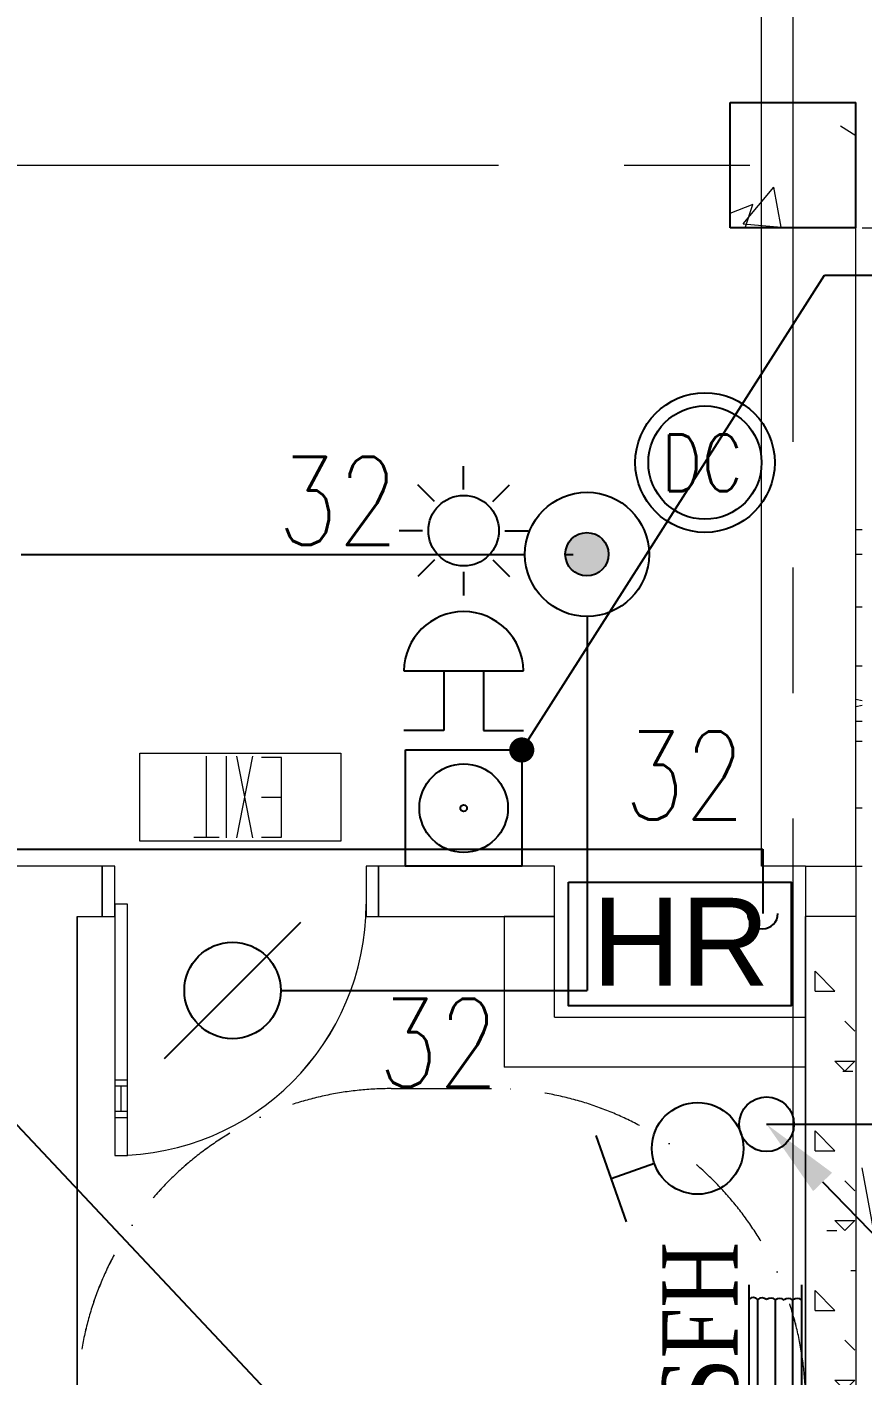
# Model space of a CAD drawing. Header units: millimetres. Extents: x -282761 to 137668, y -273845 to 94451.
# Drawn here: x 100756 to 104081, y -51239 to -45875 of the extents above; entities that cross this region are included whole.
import ezdxf
from ezdxf import colors
from ezdxf.entities.mleader import LeaderData, LeaderLine
from ezdxf.math import Vec2, Vec3

# ---------------------------------------------------------------- set-up
doc = ezdxf.new("R2010")
doc.units = ezdxf.units.MM
for name, pattern in [('BLK_2 - 1ST__2ND_STOREY_PLAN-archi clean_11 SEPT 2024$0$1599_DB_A_BLK2_HQ_R21-2ND STOREY 20230517--$0$IDA_Stair Clear', [675, 400, -137.5, 0, -137.5]), ('BLK_2 - 1ST__2ND_STOREY_PLAN-archi clean_11 SEPT 2024$0$IDA - Grid Line', [3500, 2000, -500, 500, -500]), ('BLK_2 - 1ST__2ND_STOREY_PLAN-archi clean_11 SEPT 2024$0$IDA - Hidden 065', [537.5, 375, -162.5]), ('BLK_2 - 1ST__2ND_STOREY_PLAN-archi clean_11 SEPT 2024$0$IDA_Stair Clear', [675, 400, -137.5, 0, -137.5])]:
    doc.linetypes.add(name, pattern=pattern)
for name, color, linetype in [('ANNOTATION', 7, 'Continuous'), ('M-_DRYRISER_E-', 6, 'Continuous'), ('M-_FIRE----_E-', 14, 'Continuous'), ('M-_FIREPIPE_E', 1, 'Continuous'), ('M-_FIRESPRK_T-', 7, 'Continuous'), ('M-_SPRK-EXP_E-N', 1, 'Continuous'), ('M-_SPRKPIEX_E-', 1, 'Continuous'), ('M-FIRE----_E-', 12, 'Continuous'), ('M-FIRE----_E- @ 1', 12, 'Continuous'), ('M-HOSEREEL_E-', 1, 'Continuous'), ('M_HR PIPE', 3, 'Continuous'), ('ROOMNAME', 7, 'Continuous'), ('ZONENAME', 152, 'Continuous')]:
    doc.layers.add(name, color=color, linetype=linetype)
for name, color, linetype, lineweight in [('BLK_2 - 1ST__2ND_STOREY_PLAN-archi clean_11 SEPT 2024$0$0-1', 8, 'Continuous', 5), ('BLK_2 - 1ST__2ND_STOREY_PLAN-archi clean_11 SEPT 2024$0$1599_DB_A_BLK2_HQ_R21-2ND STOREY 20230517--$0$A-_DETA----_E-1', 8, 'Continuous', 9), ('BLK_2 - 1ST__2ND_STOREY_PLAN-archi clean_11 SEPT 2024$0$1599_DB_A_BLK2_HQ_R21-2ND STOREY 20230517--$0$A-_DETA----_ED-1', 8, 'Continuous', 9), ('BLK_2 - 1ST__2ND_STOREY_PLAN-archi clean_11 SEPT 2024$0$1599_DB_A_BLK2_HQ_R21-2ND STOREY 20230517--$0$A-_DETA----_ED-3', 8, 'BLK_2 - 1ST__2ND_STOREY_PLAN-archi clean_11 SEPT 2024$0$1599_DB_A_BLK2_HQ_R21-2ND STOREY 20230517--$0$IDA_Stair Clear', 9), ('BLK_2 - 1ST__2ND_STOREY_PLAN-archi clean_11 SEPT 2024$0$1599_DB_A_BLK2_HQ_R21-2ND STOREY 20230517--$0$A-_DOOR----_E-1', 8, 'Continuous', 9), ('BLK_2 - 1ST__2ND_STOREY_PLAN-archi clean_11 SEPT 2024$0$1599_DB_A_BLK2_HQ_R21-2ND STOREY 20230517--$0$E-_LIGT----_E', 8, 'Continuous', 9), ('BLK_2 - 1ST__2ND_STOREY_PLAN-archi clean_11 SEPT 2024$0$1599_DB_A_BLK2_HQ_R21-2ND STOREY 20230517--$0$S-_COLN----_E', 8, 'Continuous', 9), ('BLK_2 - 1ST__2ND_STOREY_PLAN-archi clean_11 SEPT 2024$0$_CATCHMENT_DRAIN', 8, 'Continuous', 0), ('BLK_2 - 1ST__2ND_STOREY_PLAN-archi clean_11 SEPT 2024$0$A-_DETA----_E-2', 8, 'BLK_2 - 1ST__2ND_STOREY_PLAN-archi clean_11 SEPT 2024$0$IDA - Hidden 065', 9), ('BLK_2 - 1ST__2ND_STOREY_PLAN-archi clean_11 SEPT 2024$0$A-_DETA----_ED-2', 8, 'Continuous', 9), ('BLK_2 - 1ST__2ND_STOREY_PLAN-archi clean_11 SEPT 2024$0$A-_DETA----_ED-3', 8, 'BLK_2 - 1ST__2ND_STOREY_PLAN-archi clean_11 SEPT 2024$0$IDA - Hidden 065', 9), ('BLK_2 - 1ST__2ND_STOREY_PLAN-archi clean_11 SEPT 2024$0$A-_DETA----_ED-6', 8, 'BLK_2 - 1ST__2ND_STOREY_PLAN-archi clean_11 SEPT 2024$0$IDA_Stair Clear', 9), ('BLK_2 - 1ST__2ND_STOREY_PLAN-archi clean_11 SEPT 2024$0$A-_DOOR----_E', 8, 'Continuous', 9), ('BLK_2 - 1ST__2ND_STOREY_PLAN-archi clean_11 SEPT 2024$0$A-_DOOR----_E-1', 8, 'Continuous', 9), ('BLK_2 - 1ST__2ND_STOREY_PLAN-archi clean_11 SEPT 2024$0$A-_FLOR----_E', 8, 'Continuous', 9), ('BLK_2 - 1ST__2ND_STOREY_PLAN-archi clean_11 SEPT 2024$0$A-_FURT----_E', 8, 'Continuous', 9), ('BLK_2 - 1ST__2ND_STOREY_PLAN-archi clean_11 SEPT 2024$0$A-_WALL----_E', 8, 'Continuous', 9), ('BLK_2 - 1ST__2ND_STOREY_PLAN-archi clean_11 SEPT 2024$0$A-_WALL----_E-1', 8, 'Continuous', 18), ('BLK_2 - 1ST__2ND_STOREY_PLAN-archi clean_11 SEPT 2024$0$A-_WALLPRTN_E-1', 8, 'Continuous', 18), ('BLK_2 - 1ST__2ND_STOREY_PLAN-archi clean_11 SEPT 2024$0$E-_LIGT----_E', 8, 'Continuous', 9), ('BLK_2 - 1ST__2ND_STOREY_PLAN-archi clean_11 SEPT 2024$0$S-_ANOTGRID_E-1', 8, 'BLK_2 - 1ST__2ND_STOREY_PLAN-archi clean_11 SEPT 2024$0$IDA - Grid Line', 9), ('BLK_2 - 1ST__2ND_STOREY_PLAN-archi clean_11 SEPT 2024$0$S-_COLN----_E-1', 8, 'Continuous', 25), ('BLK_2 - 1ST__2ND_STOREY_PLAN-archi clean_11 SEPT 2024$0$S-_COLN----_E-2', 8, 'Continuous', 9), ('BLK_2 - 1ST__2ND_STOREY_PLAN-archi clean_11 SEPT 2024$0$S-_STRC----_E', 8, 'Continuous', 9)]:
    doc.layers.add(name, color=color, linetype=linetype, lineweight=lineweight)
doc.styles.add('Simplex', font='SIMPLEX.shx', dxfattribs={"width": 0.8, "height": 2.5})
doc.styles.get("Standard").update_dxf_attribs({"font": 'arial.ttf'})
doc.styles.add('TIME', font='times.ttf', dxfattribs={"width": 0.8})
doc.styles.add('TW_Romans', font='romans.shx', dxfattribs={"width": 0.8})
doc.dimstyles.new('ROOM', dxfattribs={"dimscale": 1000, "dimtxt": 0.18, "dimasz": 0.18, "dimexe": 0.18, "dimexo": 0.0625, "dimgap": 0.09, "dimtad": 0, "dimtih": 1, "dimtoh": 1, "dimdec": 0, "dimzin": 0, "dimdsep": 46, "dimtxsty": 'Standard', "dimblk": 'OBLIQUE', "dimcen": 0.09, "dimadec": 0, "dimazin": 0, "dimtfac": 1, "dimtdec": 0, "dimtofl": 0, "dimtmove": 0, "dimatfit": 3, "dimldrblk": 'DOT', "dimfxl": 1, "dimtolj": 1, "dimtzin": 0, "dimarcsym": 0})

# ---------------------------------------------------------------- blocks, each defined once
blk = doc.blocks.new('FIRE0107')
at = {"layer": 'M-_SPRK-EXP_E-N'}
blk.add_line((-212.1, -212.1), (212.1, 212.1), dxfattribs=at)
blk.add_circle((0, 0), 150, dxfattribs=at)
blk = doc.blocks.new('Call Point')
at = {"layer": 'M-FIRE----_E-'}
blk.add_lwpolyline([(-231.3, 462.7), (231.3, 462.7), (231.3, 0), (-231.3, 0)], close=True, dxfattribs=at)
for radius in [176.3, 13.1]:
    blk.add_circle((0, 231.3), radius, dxfattribs=at)
blk = doc.blocks.new('Alarm Bell')
at = {"layer": 'M-FIRE----_E-'}
for p, q in [((-238.2, 0), (238.2, 0)), ((79.4, 0), (79.4, -238.2)), ((-79.4, 0), (-79.4, -238.2)), ((-79.4, -238.2), (-238.2, -238.2)), ((79.4, -238.2), (238.2, -238.2))]:
    blk.add_line(p, q, dxfattribs=at)
blk.add_arc((0, -2.9), 238.2, 0.697, 179.303, dxfattribs=at)
blk = doc.blocks.new('*U15')
at = {"layer": 'M-FIRE----_E-'}
blk.add_line((-33.1, -33.1), (33.1, 33.1), dxfattribs=at)
blk = doc.blocks.new('*U14')
at = {"layer": 'M-FIRE----_E-', "color": 0, "linetype": 'ByBlock', "lineweight": -2, "transparency": 16777216}
for p, rotation in [((31604, 13668.6), 45), ((31455.1, 13606.9), 90), ((31393.4, 13458), 135), ((31814.6, 13458), 315.0000000000001), ((31455.1, 13309.1), 180), ((31752.9, 13309.1), 270), ((31604, 13247.4), 225.0000000000001)]:
    blk.add_blockref('*U15', p, dxfattribs=dict(at, rotation=rotation))
blk.add_blockref('*U15', (31752.9, 13606.9), dxfattribs=at)
blk = doc.blocks.new('Strobe Light')
at = {"layer": 'M-FIRE----_E-'}
blk.add_circle((0, 0), 140.4, dxfattribs=at)
blk.add_blockref('*U14', (-31604, -13458), dxfattribs=at)
blk = doc.blocks.new('_Dot')
at = {"color": 0, "linetype": 'ByBlock', "lineweight": -2}
blk.add_line((-0.5, 0), (-1, 0), dxfattribs=at)
at = {"color": 0, "linetype": 'ByBlock', "const_width": 0.5}
blk.add_lwpolyline([(-0.25, 0, 1), (0.25, 0, 1)], format="xyb", close=True, dxfattribs=at)
blk = doc.blocks.new('_Oblique')
at = {"color": 0, "linetype": 'ByBlock', "lineweight": -2}
blk.add_line((-0.5, -0.5), (0.5, 0.5), dxfattribs=at)
blk = doc.blocks.new('DR')
at = {"layer": 'M-_DRYRISER_E-'}
for p, q in [((0, -591.9), (0, -820.1)), ((-228.1, -820.1), (228.1, -820.1))]:
    blk.add_line(p, q, dxfattribs=at)
for centre, radius in [((0, 0), 136.1), ((0, -363.8), 228.1)]:
    blk.add_circle(centre, radius, dxfattribs=at)
blk = doc.blocks.new('2SFH')
for p, q in [((-60515.9, -53977.6), (-59701.4, -53977.6)), ((-60424.2, -54021.3), (-59773.1, -54021.3)), ((-60421.6, -54108.9), (-59775.7, -54108.9)), ((-60514.8, -54240.3), (-59700.3, -54240.3)), ((-60421.6, -54196.5), (-59775.7, -54196.5))]:
    blk.add_line(p, q)
for centre, start, end in [((-60398.7, -53998.7), 141.73316, 221.64157), ((-59798.6, -53998.7), 318.35843, 38.26684), ((-60397.4, -54042.5), 141.73316, 221.64157), ((-59799.9, -54042.5), 318.35843, 38.26684), ((-60396.1, -54086.2), 141.73316, 221.64157), ((-60394.8, -54130), 141.73316, 221.64157), ((-59802.5, -54130), 318.35843, 38.26684), ((-59801.2, -54086.2), 318.35843, 38.26684), ((-60394.8, -54173.8), 141.73316, 221.64157), ((-59802.5, -54173.8), 318.35843, 38.26684), ((-60394.8, -54217.6), 141.73316, 221.64157), ((-59802.5, -54217.6), 318.35843, 38.26684)]:
    blk.add_arc(centre, 34.1, start, end)
at = {"style": 'TIME', "width": 0.8}
blk.add_text('2SFH', height=375, dxfattribs=at).set_placement((-60545.1, -53920.9))
blk = doc.blocks.new('HR')
at = {"layer": 'M-HOSEREEL_E-'}
blk.add_lwpolyline([(-443.4, 492.4), (443.4, 492.4), (443.4, 0), (-443.4, 0)], close=True, dxfattribs=at)
blk.add_text('HR', height=350, dxfattribs=at).set_placement((-350, 80))
blk = doc.blocks.new('ROYAL')
at = {"ltscale": 0.1}
h = blk.add_hatch(color=1, dxfattribs=at)
h.dxf.hatch_style = 1
h.paths.add_polyline_path([(17, 0.1, 1), (-17.1, 0.1, 1)])
at = {"layer": 'M-_SPRKPIEX_E-', "ltscale": 0.1}
for centre, radius in [((0, 0), 48.8), ((-0.1, 0.1), 17)]:
    blk.add_circle(centre, radius, dxfattribs=at)
blk = doc.blocks.new('Spkr-B2Foyer')
at = {"layer": 'M-_FIREPIPE_E'}
for p, q in [((-30574.3, -90701.3), (-28568.8, -90701.3)), ((-28408.1, -90701.3), (-28376.9, -90701.3))]:
    blk.add_line(p, q, dxfattribs=at)
at = {"layer": 'M-_SPRKPIEX_E-', "xscale": 5.0625, "yscale": 5.0625, "zscale": 5.0625}
blk.add_blockref('ROYAL', (-28321.5, -90701.3), dxfattribs=at)
blk = doc.blocks.new('BLK_2 - 1ST__2ND_STOREY_PLAN-archi clean_11 SEPT 2024$0$IDA - Exit Sign - IDA - Exit Sign - One Side-2587573-BLK 2 2ND STOREY PLAN')
at = {"layer": 'BLK_2 - 1ST__2ND_STOREY_PLAN-archi clean_11 SEPT 2024$0$A-_DETA----_ED-2'}
for p, q in [((-163.9, -115.1), (-163.9, -432.5)), ((-83.9, -115.1), (-163.9, -115.1)), ((-48.9, -112.8), (14, -437.8)), ((14, -112.8), (-48.9, -437.8)), ((55.1, -112.8), (55.1, -437.8)), ((185.1, -115.3), (85.1, -115.3)), ((135.1, -115.3), (135.1, -437.8)), ((-83.9, -275), (-163.9, -275)), ((-163.9, -432.5), (-83.9, -432.5))]:
    blk.add_line(p, q, dxfattribs=at)
at = {"layer": 'BLK_2 - 1ST__2ND_STOREY_PLAN-archi clean_11 SEPT 2024$0$E-_LIGT----_E'}
for p, q in [((-400, -450), (-400, -100)), ((-400, -100), (400, -100)), ((400, -100), (400, -450)), ((400, -450), (-400, -450))]:
    blk.add_line(p, q, dxfattribs=at)
blk = doc.blocks.new('BLK_2 - 1ST__2ND_STOREY_PLAN-archi clean_11 SEPT 2024$0$IDA - F - Single - Swing - VP - 1100L X 2200H - B2-FTD01 - 1HR-3251154-BLK 2 2ND STOREY PLAN')
at = {"layer": 'BLK_2 - 1ST__2ND_STOREY_PLAN-archi clean_11 SEPT 2024$0$A-_DOOR----_E-1'}
for p, q in [((500, 1050.8), (450, 1050.8)), ((450, 1050.8), (450, 50.8)), ((500, 50.8), (500, 1050.8)), ((450, 900.8), (500, 900.8)), ((450, 875.8), (500, 875.8)), ((475, 875.8), (475, 775.8)), ((450, 775.8), (500, 775.8)), ((450, 750.8), (500, 750.8)), ((-500, 100), (-550, 100)), ((-550, 100), (-550, -100)), ((-500, -100), (-500, 100)), ((550, 100), (500, 100)), ((500, 100), (500, -100)), ((550, -100), (550, 100)), ((450, 50.8), (500, 50.8)), ((-550, -100), (-500, -100)), ((500, -100), (550, -100))]:
    blk.add_line(p, q, dxfattribs=at)
blk.add_arc((500, 50.8), 1000, 90, 180, dxfattribs=at)
blk = doc.blocks.new('BLK_2 - 1ST__2ND_STOREY_PLAN-archi clean_11 SEPT 2024$0$IDA - Stair Turning Space - 1250-2824373-BLK 2 2ND STOREY PLAN')
at = {"layer": 'BLK_2 - 1ST__2ND_STOREY_PLAN-archi clean_11 SEPT 2024$0$A-_DETA----_ED-6'}
blk.add_line((0, 1250), (400, 1250), dxfattribs=at)
for centre, start, end in [((0, 0), 90, 180), ((400, 0), 0, 90)]:
    blk.add_arc(centre, 1250, start, end, dxfattribs=at)
blk = doc.blocks.new('BLK_2 - 1ST__2ND_STOREY_PLAN-archi clean_11 SEPT 2024$0$1599_DB_A_BLK2_HQ_R21_rvt-2-BLK 2 2ND STOREY PLAN')
at = {"layer": 'BLK_2 - 1ST__2ND_STOREY_PLAN-archi clean_11 SEPT 2024$0$S-_COLN----_E-2'}
h = blk.add_hatch(dxfattribs=at)
h.set_pattern_fill('FP_40', color=256, style=0, pattern_type=2)
h.set_pattern_definition([(50, (0, 0), (1821.841, -159.39), [190.5, -2095.5]), (355, (0, 0), (-352.428, 1910.567), [152.4, -1676.4]), (100.451, (151.8, -13.3), (1469.426, 1751.166), [161.9, -1780.9]), (46.184, (0, 508), (2710.79, -420.428), [285.75, -3143.25]), (96.636, (226, 473), (2374.026, 2474.276), [242.85, -2671.35]), (351.184, (0, 508), (2374.05, 2474.25), [228.6, -2514.6]), (21, (254, 381), (1516.143, -1022.652), [190.5, -2095.5]), (326, (254, 381), (618.02, 1841.88), [152.4, -1676.4]), (71.451, (380.3, 295.8), (2134.171, 819.212), [161.9, -1780.9]), (37.5, (0, 0), (30.886, 845.5504), [83.82, -1572.26, 83.82, -1617.98, -1682.75]), (37.5, (0, 0), (30.886, 845.5504), [-3357.88, 83.82, -1598.93]), (7.5, (0, 0), (668.1966, 1001.806), [83.82, -886.46, 83.82, -1534.16, -641.35]), (7.5, (0, 0), (668.1966, 1001.806), [-2588.26, 83.82, -557.53]), (327.5, (-566.4, 0), (1355.9093, -57.2896), [83.82, -551.18, 83.82, -1897.38, -2628.9]), (327.5, (-566.4, 0), (1355.9093, -57.2896), [-2616.2, 83.82, -2545.08]), (317.5, (-820.4, 0), (1481.293, 254.266), [83.82, -741.68, 83.82, -1231.9, -1866.9]), (317.5, (-820.4, 0), (1481.293, 254.266), [-2141.22, 83.82, -1783.08])])
h.paths.add_polyline_path([(-117036.4, -89402.4), (-117036.4, -88902.4), (-117536.4, -88902.4), (-117536.4, -89402.4), (-117346.6, -89402.4)])
at = {"layer": 'BLK_2 - 1ST__2ND_STOREY_PLAN-archi clean_11 SEPT 2024$0$A-_DETA----_E-2'}
blk.add_line((-117011.4, -89402.4), (-109836.4, -89402.4), dxfattribs=at)
at = {"layer": 'BLK_2 - 1ST__2ND_STOREY_PLAN-archi clean_11 SEPT 2024$0$A-_FLOR----_E'}
for p, q in [((-117411.4, -91942.4), (-117411.4, -67802.4)), ((-117236.4, -91942.4), (-117411.4, -91942.4))]:
    blk.add_line(p, q, dxfattribs=at)
at = {"layer": 'BLK_2 - 1ST__2ND_STOREY_PLAN-archi clean_11 SEPT 2024$0$A-_WALL----_E'}
for p, q in [((-117036.4, -91942.4), (-117036.4, -92142.4)), ((-117036.4, -92142.4), (-117236.4, -92142.4)), ((-117036.4, -92142.4), (-117036.4, -93547.4)), ((-117036.4, -93547.4), (-117036.4, -95827.4))]:
    blk.add_line(p, q, dxfattribs=at)
at = {"layer": 'BLK_2 - 1ST__2ND_STOREY_PLAN-archi clean_11 SEPT 2024$0$A-_WALL----_E-1'}
for p in [(-117236.4, -92142.4), (-117236.4, -94927.4)]:
    blk.add_line(p, (-117236.4, -93547.4), dxfattribs=at)
at = {"layer": 'BLK_2 - 1ST__2ND_STOREY_PLAN-archi clean_11 SEPT 2024$0$A-_WALLPRTN_E-1'}
for p, q in [((-120036.4, -91942.4), (-120336.4, -91942.4)), ((-120036.4, -92142.4), (-120036.4, -91942.4)), ((-118236.4, -91942.4), (-118936.4, -91942.4)), ((-118936.4, -91942.4), (-118936.4, -92142.4)), ((-118236.4, -92142.4), (-118236.4, -91942.4)), ((-117236.4, -91942.4), (-117036.4, -91942.4)), ((-117236.4, -91942.4), (-117236.4, -92142.4)), ((-117036.4, -91942.4), (-117011.4, -91942.4)), ((-120136.4, -99427.4), (-120136.4, -92142.4)), ((-120136.4, -92142.4), (-120036.4, -92142.4)), ((-118936.4, -92142.4), (-118236.4, -92142.4)), ((-118436.4, -92142.4), (-118436.4, -92542.4)), ((-118236.4, -92142.4), (-118436.4, -92142.4)), ((-118236.4, -92542.4), (-118236.4, -92142.4)), ((-118436.4, -92542.4), (-118436.4, -92742.4)), ((-118236.4, -92542.4), (-117236.4, -92542.4)), ((-117236.4, -92542.4), (-117236.4, -92742.4)), ((-117236.4, -92742.4), (-118436.4, -92742.4))]:
    blk.add_line(p, q, dxfattribs=at)
at = {"layer": 'BLK_2 - 1ST__2ND_STOREY_PLAN-archi clean_11 SEPT 2024$0$S-_COLN----_E-1'}
for p, q in [((-117536.4, -89402.4), (-117536.4, -88902.4)), ((-117536.4, -88902.4), (-117036.4, -88902.4)), ((-117036.4, -89402.4), (-117036.4, -88902.4)), ((-117036.4, -89402.4), (-117536.4, -89402.4))]:
    blk.add_line(p, q, dxfattribs=at)
at = {"layer": 'BLK_2 - 1ST__2ND_STOREY_PLAN-archi clean_11 SEPT 2024$0$S-_STRC----_E'}
for p, q in [((-120136.4, -92142.4), (-120136.4, -94452.4)), ((-117236.4, -99227.4), (-117236.4, -92142.4))]:
    blk.add_line(p, q, dxfattribs=at)
at = {"layer": 'BLK_2 - 1ST__2ND_STOREY_PLAN-archi clean_11 SEPT 2024$0$A-_DETA----_ED-3'}
blk.add_blockref('BLK_2 - 1ST__2ND_STOREY_PLAN-archi clean_11 SEPT 2024$0$IDA - Stair Turning Space - 1250-2824373-BLK 2 2ND STOREY PLAN', (-118886.4, -94077.4), dxfattribs=at)
at = {"layer": 'BLK_2 - 1ST__2ND_STOREY_PLAN-archi clean_11 SEPT 2024$0$A-_DOOR----_E', "rotation": 180}
blk.add_blockref('BLK_2 - 1ST__2ND_STOREY_PLAN-archi clean_11 SEPT 2024$0$IDA - F - Single - Swing - VP - 1100L X 2200H - B2-FTD01 - 1HR-3251154-BLK 2 2ND STOREY PLAN', (-119486.4, -92042.4), dxfattribs=at)
at = {"layer": 'BLK_2 - 1ST__2ND_STOREY_PLAN-archi clean_11 SEPT 2024$0$A-_FURT----_E', "rotation": 180}
blk.add_blockref('BLK_2 - 1ST__2ND_STOREY_PLAN-archi clean_11 SEPT 2024$0$IDA - Exit Sign - IDA - Exit Sign - One Side-2587573-BLK 2 2ND STOREY PLAN', (-119486.4, -91942.4), dxfattribs=at)
blk = doc.blocks.new('BLK_2 - 1ST__2ND_STOREY_PLAN-archi clean_11 SEPT 2024$0$1599_DB_A_BLK2_HQ_R21-2ND STOREY 20230517--$0$IDA - Stair Turning Space - 1250-2824373-LINKVIEW_BLK2_2ND STOREY')
at = {"layer": 'BLK_2 - 1ST__2ND_STOREY_PLAN-archi clean_11 SEPT 2024$0$1599_DB_A_BLK2_HQ_R21-2ND STOREY 20230517--$0$A-_DETA----_ED-3'}
blk.add_line((0, 1250), (400, 1250), dxfattribs=at)
for centre, start, end in [((0, 0), 90, 180), ((400, 0), 0, 90)]:
    blk.add_arc(centre, 1250, start, end, dxfattribs=at)
blk = doc.blocks.new('BLK_2 - 1ST__2ND_STOREY_PLAN-archi clean_11 SEPT 2024$0$1599_DB_A_BLK2_HQ_R21-2ND STOREY 20230517--$0$IDA - Exit Sign - IDA - Exit Sign - One Side-3918079-LINKVIEW_BLK2_2ND STOREY')
at = {"layer": 'BLK_2 - 1ST__2ND_STOREY_PLAN-archi clean_11 SEPT 2024$0$1599_DB_A_BLK2_HQ_R21-2ND STOREY 20230517--$0$A-_DETA----_E-1'}
for p, q in [((-600, -250), (-600, -225)), ((-363.9, -225), (-363.9, -250)), ((-227, -225), (-231.9, -250)), ((-207.8, -225), (-202.9, -250)), ((-144.9, -225), (-144.9, -250)), ((-64.9, -225), (-64.9, -250)), ((200, -225), (200, -250))]:
    blk.add_line(p, q, dxfattribs=at)
blk = doc.blocks.new('BLK_2 - 1ST__2ND_STOREY_PLAN-archi clean_11 SEPT 2024$0$1599_DB_A_BLK2_HQ_R21-2ND STOREY 20230517--$0$IDA - F - Single - Swing - VP - 1100L X 2200H - B2-FTD01 - 1HR-3251154-LINKVIEW_BLK2_2ND STOREY')
at = {"layer": 'BLK_2 - 1ST__2ND_STOREY_PLAN-archi clean_11 SEPT 2024$0$1599_DB_A_BLK2_HQ_R21-2ND STOREY 20230517--$0$A-_DOOR----_E-1'}
for p, q in [((500, 1050.8), (450, 1050.8)), ((450, 1050.8), (450, 50.8)), ((500, 50.8), (500, 1050.8)), ((450, 900.8), (500, 900.8)), ((450, 875.8), (500, 875.8)), ((475, 875.8), (475, 775.8)), ((450, 775.8), (500, 775.8)), ((450, 750.8), (500, 750.8)), ((-500, 100), (-550, 100)), ((-500, -100), (-500, 100)), ((550, 100), (500, 100)), ((450, 50.8), (500, 50.8)), ((500, 50.8), (500, -100)), ((-550, -100), (-500, -100)), ((500, -100), (550, -100))]:
    blk.add_line(p, q, dxfattribs=at)
blk.add_arc((500, 50.8), 1000, 90, 180, dxfattribs=at)
blk = doc.blocks.new('BLK_2 - 1ST__2ND_STOREY_PLAN-archi clean_11 SEPT 2024$0$1599_DB_A_BLK2_HQ_R21-2ND STOREY 20230517--$0$IDA - Exit Sign - IDA - Exit Sign - One Side-2587573-LINKVIEW_BLK2_2ND STOREY')
at = {"layer": 'BLK_2 - 1ST__2ND_STOREY_PLAN-archi clean_11 SEPT 2024$0$1599_DB_A_BLK2_HQ_R21-2ND STOREY 20230517--$0$A-_DETA----_ED-1'}
for p, q in [((-163.9, -115.1), (-163.9, -432.5)), ((-83.9, -115.1), (-163.9, -115.1)), ((-48.9, -112.8), (14, -437.8)), ((14, -112.8), (-48.9, -437.8)), ((55.1, -112.8), (55.1, -437.8)), ((185.1, -115.3), (85.1, -115.3)), ((135.1, -115.3), (135.1, -437.8)), ((-83.9, -275), (-163.9, -275)), ((-163.9, -432.5), (-83.9, -432.5))]:
    blk.add_line(p, q, dxfattribs=at)
at = {"layer": 'BLK_2 - 1ST__2ND_STOREY_PLAN-archi clean_11 SEPT 2024$0$1599_DB_A_BLK2_HQ_R21-2ND STOREY 20230517--$0$E-_LIGT----_E'}
for p, q in [((-400, -450), (-400, -100)), ((-400, -100), (400, -100)), ((400, -100), (400, -450)), ((400, -450), (-400, -450))]:
    blk.add_line(p, q, dxfattribs=at)
blk = doc.blocks.new('BLK_2 - 1ST__2ND_STOREY_PLAN-archi clean_11 SEPT 2024')
at = {"layer": 'BLK_2 - 1ST__2ND_STOREY_PLAN-archi clean_11 SEPT 2024$0$1599_DB_A_BLK2_HQ_R21-2ND STOREY 20230517--$0$S-_COLN----_E'}
h = blk.add_hatch(dxfattribs=at)
h.set_pattern_fill('FP_1', color=256, style=0, pattern_type=2)
h.set_pattern_definition([(50, (-41522.3, -42727.7), (1821.84, -159.39), [190.5, -2095.5]), (355, (-41522.3, -42727.7), (-352.43, 1910.57), [152.4, -1676.4]), (100.451, (-41370.4, -42741), (1469.426, 1751.166), [161.9, -1780.9]), (46.184, (-41522.3, -42219.7), (2710.79, -420.43), [285.75, -3143.25]), (96.636, (-41296.4, -42254.7), (2374.03, 2474.28), [242.85, -2671.35]), (351.184, (-41522.3, -42219.7), (2374.05, 2474.25), [228.6, -2514.6]), (21, (-41268.3, -42346.7), (1516.143, -1022.65), [190.5, -2095.5]), (326, (-41268.3, -42346.7), (618.02, 1841.88), [152.4, -1676.4]), (71.451, (-41141.9, -42432), (2134.17, 819.21), [161.9, -1780.9]), (37.5, (-41522.25, -42727.7), (30.886, 845.55), [83.82, -1572.26, 83.82, -1617.98, -1682.75]), (37.5, (-41522.25, -42727.7), (30.886, 845.55), [-3357.88, 83.82, -1598.93]), (7.5, (-41522.25, -42727.7), (668.197, 1001.806), [83.82, -886.46, 83.82, -1534.16, -641.35]), (7.5, (-41522.25, -42727.7), (668.197, 1001.806), [-2588.26, 83.82, -557.53]), (327.5, (-42088.7, -42727.7), (1355.909, -57.29), [83.82, -551.18, 83.82, -1897.38, -2628.9]), (327.5, (-42088.7, -42727.7), (1355.909, -57.29), [-2616.2, 83.82, -2545.08]), (317.5, (-42342.7, -42727.7), (1481.293, 254.266), [83.82, -741.68, 83.82, -1231.9, -1866.9]), (317.5, (-42342.7, -42727.7), (1481.293, 254.266), [-2141.22, 83.82, -1783.08])])
h.paths.add_polyline_path([(-27751.5, -89402.4), (-27251.5, -89402.4), (-27251.5, -88902.4), (-27751.5, -88902.4)], flags=0)
h = blk.add_hatch(dxfattribs=at)
h.set_pattern_fill('FP_4', color=256, style=0, pattern_type=2)
h.set_pattern_definition([(0, (-41522.25, -42727.7), (635, 635), [79.375, -555.625]), (90, (-41522.25, -42727.7), (-635, 635), [79.375, -555.625]), (135, (-41442.9, -42727.7), (-635.0003, 0), [112.253, -785.772]), (0, (-41442.9, -42370.5), (635, 635), [79.375, -555.625]), (45, (-41403.2, -42410.2), (0, 635.0003), [56.127, -841.899]), (135, (-41403.2, -42410.2), (-635.0003, 0), [56.127, -841.899]), (0, (-41204.75, -42211.8), (635, 635), [112.253, -522.747]), (45, (-41204.75, -42211.78), (0, 635.0003), [79.375, -818.651]), (135, (-41092.5, -42211.78), (-635.0003, 0), [79.375, -818.651]), (90, (-41085.7, -42568.96), (-635, 635), [79.375, -555.625]), (45, (-41085.7, -42568.96), (0, 635.0003), [56.127, -841.899]), (135, (-41046, -42529.3), (-635.0003, 0), [56.127, -841.899]), (0, (-41442.9, -42568.96), (635, 635), [39.687, -531.812]), (0, (-40966.6, -42410.2), (635, 635), [39.687, -531.812]), (90, (-41165.07, -42330.84), (-635, 635), [39.687, -531.812]), (135, (-41085.7, -42688.03), (-635.0003, 0), [56.127, -841.899]), (135, (-41363.5, -42251.46), (-635.0003, 0), [56.127, -841.899]), (45, (-41224.6, -42519.36), (0, 635.0003), [56.127, -841.899]), (90, (-41304, -42648.34), (-635, 635), [9.922, -625.078]), (90, (-41274.2, -42380.45), (-635, 635), [9.922, -625.078]), (90, (-40976.55, -42271.3), (-635, 635), [9.922, -625.078]), (90, (-40966.6, -42608.65), (-635, 635), [9.922, -625.078])])
h.paths.add_polyline_path([(-27251.5, -93547.4), (-27251.5, -92142.4), (-27451.5, -92142.4), (-27451.5, -93547.4)], flags=0)
h = blk.add_hatch(dxfattribs=at)
h.set_pattern_fill('FP_5', color=256, style=0, pattern_type=2)
h.set_pattern_definition([(0, (-41522.25, -42727.7), (635, 635), [79.375, -555.625]), (90, (-41522.25, -42727.7), (-635, 635), [79.375, -555.625]), (135, (-41442.9, -42727.7), (-635.0003, 0), [112.253, -785.772]), (0, (-41442.9, -42370.5), (635, 635), [79.375, -555.625]), (45, (-41403.2, -42410.2), (0, 635.0003), [56.127, -841.899]), (135, (-41403.2, -42410.2), (-635.0003, 0), [56.127, -841.899]), (0, (-41204.75, -42211.8), (635, 635), [112.253, -522.747]), (45, (-41204.75, -42211.78), (0, 635.0003), [79.375, -818.651]), (135, (-41092.5, -42211.78), (-635.0003, 0), [79.375, -818.651]), (90, (-41085.7, -42568.96), (-635, 635), [79.375, -555.625]), (45, (-41085.7, -42568.96), (0, 635.0003), [56.127, -841.899]), (135, (-41046, -42529.3), (-635.0003, 0), [56.127, -841.899]), (0, (-41442.9, -42568.96), (635, 635), [39.687, -531.812]), (0, (-40966.6, -42410.2), (635, 635), [39.687, -531.812]), (90, (-41165.07, -42330.84), (-635, 635), [39.687, -531.812]), (135, (-41085.7, -42688.03), (-635.0003, 0), [56.127, -841.899]), (135, (-41363.5, -42251.46), (-635.0003, 0), [56.127, -841.899]), (45, (-41224.6, -42519.36), (0, 635.0003), [56.127, -841.899]), (90, (-41304, -42648.34), (-635, 635), [9.922, -625.078]), (90, (-41274.2, -42380.45), (-635, 635), [9.922, -625.078]), (90, (-40976.55, -42271.3), (-635, 635), [9.922, -625.078]), (90, (-40966.6, -42608.65), (-635, 635), [9.922, -625.078])])
h.paths.add_polyline_path([(-27451.5, -94927.4), (-27251.5, -94927.4), (-27251.5, -93547.4), (-27451.5, -93547.4), (-27451.5, -94910)], flags=0)
for p, q in [((-27751.5, -88902.4), (-27251.5, -88902.4)), ((-27751.5, -89402.4), (-27751.5, -88902.4)), ((-27251.5, -89402.4), (-27251.5, -88902.4)), ((-27251.5, -89402.4), (-27751.5, -89402.4)), ((-27251.5, -91942.4), (-27251.5, -89402.4)), ((-27251.5, -90602.4), (-27226.5, -90602.4)), ((-27226.5, -90702.4), (-27251.5, -90702.4)), ((-30251.5, -91942.4), (-30901.5, -91942.4)), ((-30251.5, -92142.4), (-30251.5, -91942.4)), ((-29151.5, -91942.4), (-29151.5, -92142.4)), ((-28451.5, -91942.4), (-29151.5, -91942.4)), ((-28451.5, -92142.4), (-28451.5, -91942.4)), ((-27451.5, -91942.4), (-27451.5, -92142.4)), ((-27451.5, -91942.4), (-27226.5, -91942.4)), ((-30351.5, -92142.4), (-30251.5, -92142.4)), ((-30351.5, -99227.4), (-30351.5, -92142.4)), ((-29151.5, -92142.4), (-28451.5, -92142.4)), ((-28651.5, -92142.4), (-28651.5, -92742.4)), ((-28451.5, -92542.4), (-28451.5, -92142.4)), ((-27251.5, -92142.4), (-27451.5, -92142.4)), ((-27451.5, -92142.4), (-27451.5, -94927.4)), ((-28451.5, -92542.4), (-27451.5, -92542.4)), ((-27451.5, -92742.4), (-28651.5, -92742.4)), ((-26026.5, -99652.4), (-27226.5, -93142.4))]:
    blk.add_line(p, q, dxfattribs=at)
at = {"layer": 'BLK_2 - 1ST__2ND_STOREY_PLAN-archi clean_11 SEPT 2024$0$S-_ANOTGRID_E-1'}
for p, q in [((-27501.5, -28753), (-27501.5, -122559.3)), ((-51673.7, -89152.4), (4860.6, -89152.4))]:
    blk.add_line(p, q, dxfattribs=at)
at = {"layer": 'BLK_2 - 1ST__2ND_STOREY_PLAN-archi clean_11 SEPT 2024$0$0-1'}
blk.add_blockref('BLK_2 - 1ST__2ND_STOREY_PLAN-archi clean_11 SEPT 2024$0$1599_DB_A_BLK2_HQ_R21_rvt-2-BLK 2 2ND STOREY PLAN', (89784.8, 0), dxfattribs=at)
at = {"layer": 'BLK_2 - 1ST__2ND_STOREY_PLAN-archi clean_11 SEPT 2024$0$1599_DB_A_BLK2_HQ_R21-2ND STOREY 20230517--$0$S-_COLN----_E'}
for name, p, rotation in [('BLK_2 - 1ST__2ND_STOREY_PLAN-archi clean_11 SEPT 2024$0$1599_DB_A_BLK2_HQ_R21-2ND STOREY 20230517--$0$IDA - Exit Sign - IDA - Exit Sign - One Side-3918079-LINKVIEW_BLK2_2ND STOREY', (-27001.5, -91510.6), 270), ('BLK_2 - 1ST__2ND_STOREY_PLAN-archi clean_11 SEPT 2024$0$1599_DB_A_BLK2_HQ_R21-2ND STOREY 20230517--$0$IDA - Exit Sign - IDA - Exit Sign - One Side-2587573-LINKVIEW_BLK2_2ND STOREY', (-29701.5, -91942.4), 180), ('BLK_2 - 1ST__2ND_STOREY_PLAN-archi clean_11 SEPT 2024$0$1599_DB_A_BLK2_HQ_R21-2ND STOREY 20230517--$0$IDA - F - Single - Swing - VP - 1100L X 2200H - B2-FTD01 - 1HR-3251154-LINKVIEW_BLK2_2ND STOREY', (-29701.5, -92042.4), 180)]:
    blk.add_blockref(name, p, dxfattribs=dict(at, rotation=rotation))
blk.add_blockref('BLK_2 - 1ST__2ND_STOREY_PLAN-archi clean_11 SEPT 2024$0$1599_DB_A_BLK2_HQ_R21-2ND STOREY 20230517--$0$IDA - Stair Turning Space - 1250-2824373-LINKVIEW_BLK2_2ND STOREY', (-29101.5, -94077.4), dxfattribs=at)
blk = doc.blocks.new('Extinguisher')
at = {"layer": 'M-FIRE----_E-'}
for radius in [185.1, 150.3]:
    blk.add_circle((0, 0), radius, dxfattribs=at)
at = {"color": 7, "style": 'TW_Romans', "width": 0.8}
blk.add_text('DC', height=150, dxfattribs=at).set_placement((-116.1, -75.7))

msp = doc.modelspace()

# ---------------------------------------------------------------- linework, layer by layer
at = {"layer": 'M-_DRYRISER_E-'}
msp.add_line((103700.6, -50241.5), (104136.2, -50241.5), dxfattribs=at)
at = {"layer": 'M-_SPRKPIEX_E-'}
for p in [(102985.5, -48220.9), (101766.2, -49708.9)]:
    msp.add_line(p, (102985.5, -49708.9), dxfattribs=at)
at = {"layer": 'M_HR PIPE'}
for p, q in [((94688, -49146.2), (103685, -49146.2)), ((103685, -49146.2), (103685, -49403))]:
    msp.add_line(p, q, dxfattribs=at)
msp.add_arc((103685, -49403), 60.4, 180, 0, dxfattribs=at)

# ---------------------------------------------------------------- block references
at = {"color": 30}
msp.add_blockref('Spkr-B2Foyer', (131307.1, 42727.7), dxfattribs=at)
at = {"layer": 'BLK_2 - 1ST__2ND_STOREY_PLAN-archi clean_11 SEPT 2024$0$_CATCHMENT_DRAIN'}
msp.add_blockref('BLK_2 - 1ST__2ND_STOREY_PLAN-archi clean_11 SEPT 2024', (131307.1, 42727.7), dxfattribs=at)
at = {"layer": 'M-_DRYRISER_E-', "xscale": 0.8, "yscale": 0.8, "zscale": 0.8, "rotation": 289.2745612519067}
msp.add_blockref('DR', (103700.6, -50241.5), dxfattribs=at)
at = {"layer": 'M-_FIRE----_E-', "xscale": 0.8, "yscale": 0.8, "zscale": 0.8, "rotation": 89.99999999999999}
msp.add_blockref('2SFH', (60448.4, -3119.9), dxfattribs=at)
at = {"layer": 'M-_SPRKPIEX_E-', "xscale": 1.28, "yscale": 1.28, "zscale": 1.28}
msp.add_blockref('FIRE0107', (101574.2, -49708.9), dxfattribs=at)
at = {"layer": 'M-FIRE----_E-', "xscale": 1.5, "yscale": 1.5, "zscale": 1.5}
msp.add_blockref('Extinguisher', (103455.2, -47608.4), dxfattribs=at)
at = {"layer": 'M-FIRE----_E-'}
msp.add_blockref('Strobe Light', (102494.3, -47879.3), dxfattribs=at)
at = {"layer": 'M-FIRE----_E- @ 1'}
for name, p in [('Alarm Bell', (102494.3, -48436.8)), ('Call Point', (102494.3, -49214.7))]:
    msp.add_blockref(name, p, dxfattribs=at)
at = {"layer": 'M-HOSEREEL_E-'}
msp.add_blockref('HR', (103355.5, -49770.1), dxfattribs=at)

# ---------------------------------------------------------------- texts
at = {"layer": 'M-_FIRESPRK_T-', "style": 'Simplex', "width": 0.8}
for p in [(101753.6, -47936), (103133.7, -49028.1), (102153.6, -50092.2)]:
    msp.add_text('32', height=350, dxfattribs=at).set_placement(p)

# ---------------------------------------------------------------- leaders
at = {"layer": 'ANNOTATION'}
ml = msp.add_multileader_mtext('Standard', dxfattribs=at)
ml.set_content('DR 2-2\\P%%C100 DR PIPE\\PT/A & T/B', color=256)
ml.set_leader_properties()
ml.build(insert=Vec2(0, 0))
ml.multileader.update_dxf_attribs({"arrow_head_size": 320, "scale": 80})
ctx = ml.context
ctx.base_point, ctx.scale, ctx.char_height, ctx.arrow_head_size, ctx.landing_gap_size, ctx.plane_origin = Vec3(106095.6, -52048), 80, 320, 320, 160, Vec3(106003, -55896.7)
notes = []
notes.append((ctx, [(0, (1, 1, 0), (105455.6, -52048), (1, 0), 640, [(0, [(103700.6, -50241.5)], 0, [])])]))
ctx.mtext.insert, ctx.mtext.flow_direction = Vec3(106255.6, -51884.3), 5
at = {"layer": 'ROOMNAME'}
msp.add_leader([(100503.7, -50019.6), (102305.5, -51935.1), (102719.8, -51932)], dimstyle='ROOM', override={"dimgap": 0.09, "dimtad": 0}, dxfattribs=at)
at = {"layer": 'ZONENAME'}
msp.add_leader([(102725.7, -48752), (103931.4, -46862), (104259.2, -46862)], dimstyle='ROOM', override={"dimasz": 0.1, "dimgap": 0.09, "dimtad": 0}, dxfattribs=at)
for ctx, leaders in notes:
    for number, flags, end, landing, length, lines in leaders:
        leader = LeaderData()
        leader.index, (leader.has_last_leader_line, leader.has_dogleg_vector, leader.attachment_direction) = number, flags
        leader.last_leader_point, leader.dogleg_vector, leader.dogleg_length = Vec3(end), Vec3(landing), length
        for number, points, colour, breaks in lines:
            line = LeaderLine()
            line.index, line.vertices, line.color, line.breaks = number, Vec3.list(points), colors.encode_raw_color(colour), breaks
            leader.lines.append(line)
        ctx.leaders.append(leader)

doc.saveas('drawing.dxf')
